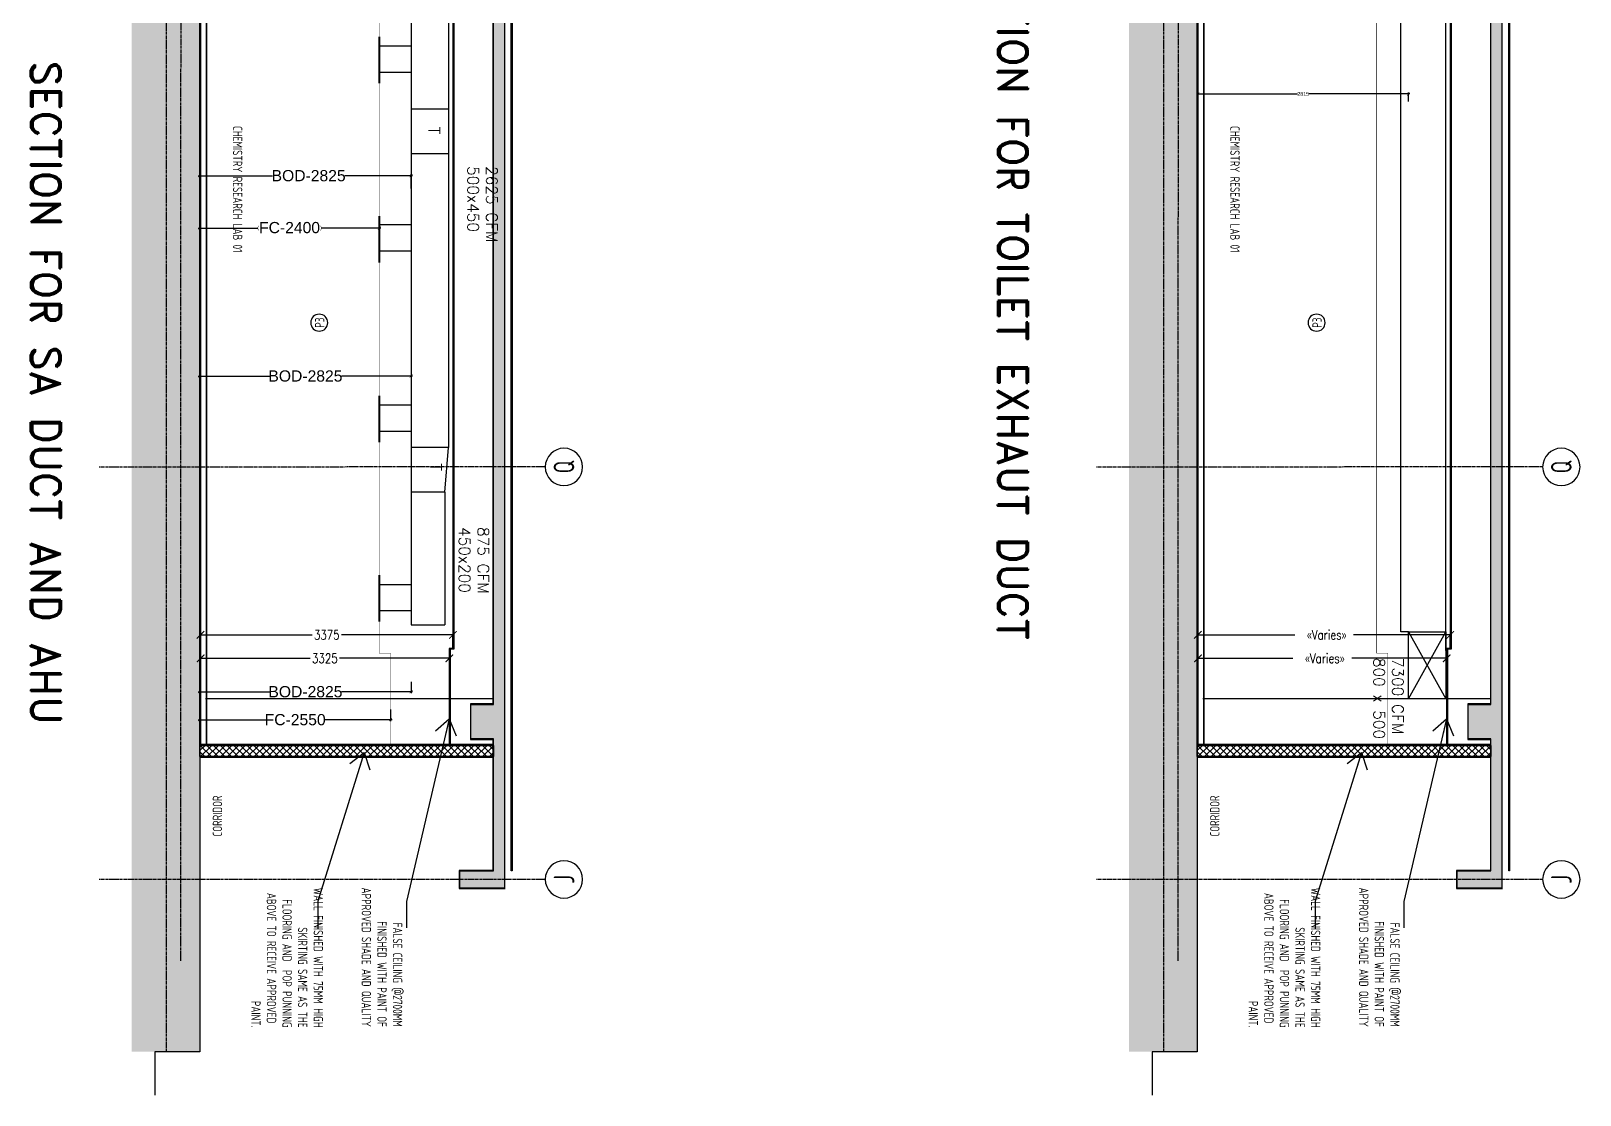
# Model space of a CAD drawing. Header units: millimetres. Extents: x -661525 to 498941, y 282148 to 1359693.
# Drawn here: x -329004 to -308294, y 659671 to 673901 of the extents above; entities that cross this region are included whole.
import ezdxf
from ezdxf.enums import TextEntityAlignment as Align

# ---------------------------------------------------------------- set-up
doc = ezdxf.new("R2010")
doc.units = ezdxf.units.MM
doc.header["$LTSCALE"] = 2.5
doc.header["$PDMODE"] = 35
doc.header["$PDSIZE"] = 15
doc.linetypes.add('CENTER', pattern=[2, 1.25, -0.25, 0.25, -0.25])
doc.layers.get('0').update_dxf_attribs({"linetype": 'CONTINUOUS'})
doc.layers.get('DEFPOINTS').update_dxf_attribs({"linetype": 'CONTINUOUS'})
for name, color, linetype in [('A-ANNO-DIMS', 11, 'CONTINUOUS'), ('A-ANNO-GRID', 5, 'CENTER'), ('A-ANNO-TEXT', 7, 'CONTINUOUS'), ('A-COLS-PATT', 252, 'CONTINUOUS'), ('A-ELEV-THIN', 8, 'CONTINUOUS'), ('A-ELEV-VERY-THIN', 5, 'CONTINUOUS'), ('A-SECT', 1, 'CONTINUOUS'), ('A-WALL', 8, 'CONTINUOUS'), ('A-WALL-PATT-200', 5, 'CONTINUOUS'), ('A-WALL-PLAS', 8, 'CONTINUOUS'), ('I-ANN0-TEXT-FLOR', 11, 'CONTINUOUS'), ('I-ANNO-NOTE', 11, 'CONTINUOUS'), ('NMD-SA DUCT', 4, 'CONTINUOUS'), ('v-ex. duct', 30, 'CONTINUOUS'), ('v-grill', 3, 'CONTINUOUS'), ('v-SA DUCT', 4, 'CONTINUOUS')]:
    doc.layers.add(name, color=color, linetype=linetype)
for name, color, linetype, lineweight in [('Elevation Light - Plaster-Tile Drop', 8, 'CONTINUOUS', 18), ('v-nameplate', 7, 'CONTINUOUS', 35), ('vision-nameplate', 7, 'CONTINUOUS', 35)]:
    doc.layers.add(name, color=color, linetype=linetype, lineweight=lineweight)
doc.styles.add('ARIAL', font='arial.ttf')
doc.styles.add('COMPLEX', font='complex.shx', dxfattribs={"width": 0.8})
doc.styles.add('ISOCP', font='isocp.shx', dxfattribs={"width": 0.8})
doc.styles.add('ROMAND', font='ROMAND')
doc.styles.add('ROMANS', font='romans.shx', dxfattribs={"height": 125})
doc.dimstyles.new('TICK100', dxfattribs={"dimtxt": 250, "dimasz": 200, "dimexe": 150, "dimexo": 10, "dimgap": 50, "dimtad": 0, "dimdec": 0, "dimrnd": 5, "dimzin": 1, "dimdsep": 46, "dimtxsty": 'COMPLEX', "dimblk1": 'ARCHTICK', "dimblk2": 'ARCHTICK', "dimsah": 1, "dimcen": 0.09375, "dimdle": 150, "dimclrd": 11, "dimclre": 11, "dimclrt": 7, "dimadec": 0, "dimazin": 0, "dimtfac": 1, "dimtdec": 0, "dimtofl": 0, "dimtmove": 0, "dimatfit": 3, "dimldrblk": 'OPEN90', "dimfxl": 1, "dimtolj": 1, "dimtzin": 1, "dimarcsym": 0})
doc.dimstyles.new('TICK50', dxfattribs={"dimtxt": 125, "dimasz": 100, "dimexe": 10, "dimexo": 0, "dimgap": 25, "dimtad": 0, "dimdec": 0, "dimzin": 1, "dimdsep": 46, "dimtxsty": 'COMPLEX', "dimblk1": 'ARCHTICK', "dimblk2": 'ARCHTICK', "dimsah": 1, "dimcen": 0.09375, "dimdle": 10, "dimclrd": 170, "dimclre": 11, "dimclrt": 170, "dimadec": 0, "dimazin": 0, "dimtfac": 1, "dimtdec": 0, "dimtofl": 0, "dimtmove": 0, "dimatfit": 3, "dimldrblk": 'ARCHTICK', "dimfxl": 1, "dimtolj": 1, "dimtzin": 1, "dimarcsym": 0})

# ---------------------------------------------------------------- blocks, each defined once
blk = doc.blocks.new('floor 1')
at = {"layer": 'Elevation Light - Plaster-Tile Drop'}
h = blk.add_hatch(dxfattribs=at)
h.set_pattern_fill('AR-SAND', color=256, style=0)
h.set_pattern_definition([(37.5, (3830731.42, 983927.553), (-1.60003, 48.94132), [0, -38.608, 0, -43.18, 0, -41.275]), (7.5, (3830731.42, 983927.553), (44.95233, 71.6825), [0, -20.828, 0, -34.798, 0, -13.335]), (327.5, (3830700.177, 983927.553), (79.09924, 0.14372), [0, -12.7, 0, -45.72, 0, -59.69]), (317.5, (3830700.18, 983927.55), (76.35565, 22.29293), [0, -6.35, 0, -29.972, 0, -34.29])])
h.paths.add_polyline_path([(3830756, 984018), (3830731, 984018), (3830731, 983928), (3830756, 983928)])
h.paths.add_polyline_path([(3841805, 983928), (3841805, 984018), (3830756, 984018), (3830756, 983928)])
at = {"layer": 'A-ELEV-VERY-THIN'}
for points in [[(3834343, 984113), (3831536, 984113), (3831536, 984103), (3842297, 984103)], [(3836219, 984113), (3831536, 984113)], [(3842299, 984103), (3842299, 984113), (3831536, 984113)], [(3831540, 984103), (3836219, 984103)], [(3836387, 984103), (3842297, 984103)]]:
    blk.add_lwpolyline(points, dxfattribs=at)
at = {"layer": 'A-SECT', "color": 11}
for points in [[(3830731, 984028), (3842304, 984028), (3842304, 984018), (3830731, 984018)], [(3830753, 984073), (3830743, 984073), (3830743, 984028), (3830753, 984028)], [(3842304, 984103), (3842294, 984103), (3842294, 984028), (3842304, 984028)]]:
    blk.add_lwpolyline(points, close=True, dxfattribs=at)
at = {"layer": 'A-WALL-PLAS'}
blk.add_lwpolyline([(3831536, 984113), (3831536, 984103)], dxfattribs=at)
blk = doc.blocks.new('COLNUM')
at = {"linetype": 'Continuous'}
blk.add_circle((0, 0), 500, dxfattribs=at)
at = {"color": 7, "linetype": 'Continuous', "style": 'ISOCP', "width": 0.8}
blk.add_attdef('X', text='', height=550, dxfattribs=at).set_placement((0, 0), align=Align.MIDDLE_CENTER)
blk = doc.blocks.new('_ARCHTICK')
at = {"color": 0, "linetype": 'ByBlock', "const_width": 0.15}
blk.add_lwpolyline([(-0.5, -0.5), (0.5, 0.5)], dxfattribs=at)
blk = doc.blocks.new('*D411')
at = {"layer": 'A-ANNO-DIMS', "lineweight": -2, "transparency": 16777216}
for p, q in [((-313403, 665644), (-313403, 665501)), ((-310078, 665644), (-310078, 665501)), ((-313413, 665511), (-312134, 665511)), ((-310068, 665511), (-311346, 665511))]:
    blk.add_line(p, q, dxfattribs=at)
at = {"layer": 'DEFPOINTS', "color": 0, "transparency": 16777216}
for p in [(-313403, 665644), (-310078, 665644), (-313403, 665511)]:
    blk.add_point(p, dxfattribs=at)
at = {"layer": 'A-ANNO-DIMS', "lineweight": -2, "transparency": 16777216, "xscale": 100, "yscale": 100, "zscale": 100}
for p, rotation in [((-313403, 665511), 179.9999998686318), ((-310078, 665511), 359.9999998686318)]:
    blk.add_blockref('_ARCHTICK', p, dxfattribs=dict(at, rotation=rotation))
at = {"layer": 'A-ANNO-DIMS', "transparency": 16777216, "insert": (-311740, 665511), "char_height": 125, "attachment_point": 5, "rotation": 360, "style": 'COMPLEX'}
blk.add_mtext('\\A1; «Varies»', dxfattribs=at)
blk = doc.blocks.new('*D412')
at = {"layer": 'A-ANNO-DIMS', "lineweight": -2, "transparency": 16777216}
for p, q in [((-313403, 665644), (-313403, 665835)), ((-310028, 665644), (-310028, 665835)), ((-313413, 665825), (-312109, 665825)), ((-310018, 665825), (-311321, 665825))]:
    blk.add_line(p, q, dxfattribs=at)
at = {"layer": 'DEFPOINTS', "color": 0, "transparency": 16777216}
for p in [(-313403, 665825), (-313403, 665644), (-310028, 665644)]:
    blk.add_point(p, dxfattribs=at)
at = {"layer": 'A-ANNO-DIMS', "lineweight": -2, "transparency": 16777216, "xscale": 100, "yscale": 100, "zscale": 100, "rotation": 180}
blk.add_blockref('_ARCHTICK', (-313403, 665825), dxfattribs=at)
at = {"layer": 'A-ANNO-DIMS', "lineweight": -2, "transparency": 16777216, "xscale": 100, "yscale": 100, "zscale": 100}
blk.add_blockref('_ARCHTICK', (-310028, 665825), dxfattribs=at)
at = {"layer": 'A-ANNO-DIMS', "transparency": 16777216, "insert": (-311715, 665825), "char_height": 125, "attachment_point": 5, "style": 'COMPLEX'}
blk.add_mtext('\\A1; «Varies»', dxfattribs=at)
blk = doc.blocks.new('*D441')
at = {"layer": 'A-ANNO-DIMS', "lineweight": -2, "transparency": 16777216}
for p, q in [((-326737, 665644), (-326737, 665501)), ((-323412, 665644), (-323412, 665501)), ((-326747, 665511), (-325271, 665511)), ((-323402, 665511), (-324878, 665511))]:
    blk.add_line(p, q, dxfattribs=at)
at = {"layer": 'DEFPOINTS', "color": 0, "transparency": 16777216}
for p in [(-326737, 665644), (-323412, 665644), (-326737, 665511)]:
    blk.add_point(p, dxfattribs=at)
at = {"layer": 'A-ANNO-DIMS', "lineweight": -2, "transparency": 16777216, "xscale": 100, "yscale": 100, "zscale": 100}
for p, rotation in [((-326737, 665511), 179.9999998686318), ((-323412, 665511), 359.9999998686318)]:
    blk.add_blockref('_ARCHTICK', p, dxfattribs=dict(at, rotation=rotation))
at = {"layer": 'A-ANNO-DIMS', "transparency": 16777216, "insert": (-325075, 665511), "char_height": 125, "attachment_point": 5, "rotation": 360, "style": 'COMPLEX'}
blk.add_mtext('\\A1;3325', dxfattribs=at)
blk = doc.blocks.new('*D442')
at = {"layer": 'A-ANNO-DIMS', "lineweight": -2, "transparency": 16777216}
for p, q in [((-326737, 665644), (-326737, 665835)), ((-323362, 665644), (-323362, 665835)), ((-326747, 665825), (-325246, 665825)), ((-323352, 665825), (-324853, 665825))]:
    blk.add_line(p, q, dxfattribs=at)
at = {"layer": 'DEFPOINTS', "color": 0, "transparency": 16777216}
for p in [(-326737, 665825), (-326737, 665644), (-323362, 665644)]:
    blk.add_point(p, dxfattribs=at)
at = {"layer": 'A-ANNO-DIMS', "lineweight": -2, "transparency": 16777216, "xscale": 100, "yscale": 100, "zscale": 100, "rotation": 180}
blk.add_blockref('_ARCHTICK', (-326737, 665825), dxfattribs=at)
at = {"layer": 'A-ANNO-DIMS', "lineweight": -2, "transparency": 16777216, "xscale": 100, "yscale": 100, "zscale": 100}
blk.add_blockref('_ARCHTICK', (-323362, 665825), dxfattribs=at)
at = {"layer": 'A-ANNO-DIMS', "transparency": 16777216, "insert": (-325050, 665825), "char_height": 125, "attachment_point": 5, "style": 'COMPLEX'}
blk.add_mtext('\\A1;3375', dxfattribs=at)
blk = doc.blocks.new('*D450')
at = {"layer": 'DEFPOINTS', "color": 0, "transparency": 16777216}
for p in [(-326747, 665196), (-326747, 665064), (-323922, 665196)]:
    blk.add_point(p, dxfattribs=at)
at = {"layer": 'NMD-SA DUCT', "color": 8, "lineweight": -2, "transparency": 16777216}
for p, q in [((-326767, 665064), (-325817, 665064)), ((-326747, 665196), (-326747, 665044)), ((-323902, 665064), (-324852, 665064)), ((-323922, 665196), (-323922, 665044))]:
    blk.add_line(p, q, dxfattribs=at)
at = {"layer": 'NMD-SA DUCT', "color": 8, "lineweight": -2, "transparency": 16777216, "xscale": 40, "yscale": 40, "zscale": 40, "rotation": 180}
blk.add_blockref('_ARCHTICK', (-326747, 665064), dxfattribs=at)
at = {"layer": 'NMD-SA DUCT', "color": 8, "lineweight": -2, "transparency": 16777216, "xscale": 40, "yscale": 40, "zscale": 40}
blk.add_blockref('_ARCHTICK', (-323922, 665064), dxfattribs=at)
at = {"layer": 'NMD-SA DUCT', "color": 1, "transparency": 16777216, "insert": (-325335, 665064), "char_height": 50, "attachment_point": 5, "style": 'ARIAL'}
blk.add_mtext('\\A1;{\\H3x;BOD-2825}', dxfattribs=at)
blk = doc.blocks.new('*D451')
at = {"layer": 'DEFPOINTS', "color": 0, "transparency": 16777216}
for p in [(-326747, 669417), (-323922, 669417), (-326747, 669286)]:
    blk.add_point(p, dxfattribs=at)
at = {"layer": 'NMD-SA DUCT', "color": 8, "lineweight": -2, "transparency": 16777216}
for p, q in [((-326747, 669417), (-326747, 669266)), ((-323922, 669417), (-323922, 669266)), ((-326767, 669286), (-325817, 669286)), ((-323902, 669286), (-324852, 669286))]:
    blk.add_line(p, q, dxfattribs=at)
at = {"layer": 'NMD-SA DUCT', "color": 8, "lineweight": -2, "transparency": 16777216, "xscale": 40, "yscale": 40, "zscale": 40, "rotation": 180}
blk.add_blockref('_ARCHTICK', (-326747, 669286), dxfattribs=at)
at = {"layer": 'NMD-SA DUCT', "color": 8, "lineweight": -2, "transparency": 16777216, "xscale": 40, "yscale": 40, "zscale": 40}
blk.add_blockref('_ARCHTICK', (-323922, 669286), dxfattribs=at)
at = {"layer": 'NMD-SA DUCT', "color": 1, "transparency": 16777216, "insert": (-325335, 669286), "char_height": 50, "attachment_point": 5, "style": 'ARIAL'}
blk.add_mtext('\\A1;{\\H3x;BOD-2825}', dxfattribs=at)
blk = doc.blocks.new('*D452')
at = {"layer": 'DEFPOINTS', "color": 0, "transparency": 16777216}
for p in [(-326747, 671965), (-326747, 671742), (-323922, 671796)]:
    blk.add_point(p, dxfattribs=at)
at = {"layer": 'NMD-SA DUCT', "color": 8, "lineweight": -2, "transparency": 16777216}
for p, q in [((-326767, 671965), (-325775, 671965)), ((-326747, 671742), (-326747, 671985)), ((-323902, 671965), (-324809, 671965)), ((-323922, 671796), (-323922, 671985))]:
    blk.add_line(p, q, dxfattribs=at)
at = {"layer": 'NMD-SA DUCT', "color": 8, "lineweight": -2, "transparency": 16777216, "xscale": 40, "yscale": 40, "zscale": 40, "rotation": 180}
blk.add_blockref('_ARCHTICK', (-326747, 671965), dxfattribs=at)
at = {"layer": 'NMD-SA DUCT', "color": 8, "lineweight": -2, "transparency": 16777216, "xscale": 40, "yscale": 40, "zscale": 40}
blk.add_blockref('_ARCHTICK', (-323922, 671965), dxfattribs=at)
at = {"layer": 'NMD-SA DUCT', "color": 1, "transparency": 16777216, "insert": (-325292, 671965), "char_height": 50, "attachment_point": 5, "style": 'ARIAL'}
blk.add_mtext('\\A1;{\\H3x;BOD-2825}', dxfattribs=at)
blk = doc.blocks.new('*D453')
at = {"layer": 'DEFPOINTS', "color": 0, "transparency": 16777216}
for p in [(-326747, 671396), (-326747, 671264), (-324347, 671401)]:
    blk.add_point(p, dxfattribs=at)
at = {"layer": 'NMD-SA DUCT', "color": 8, "lineweight": -2, "transparency": 16777216}
for p, q in [((-326767, 671264), (-325974, 671264)), ((-326747, 671396), (-326747, 671244)), ((-324327, 671264), (-325120, 671264)), ((-324347, 671401), (-324347, 671244))]:
    blk.add_line(p, q, dxfattribs=at)
at = {"layer": 'NMD-SA DUCT', "color": 8, "lineweight": -2, "transparency": 16777216, "xscale": 40, "yscale": 40, "zscale": 40, "rotation": 180}
blk.add_blockref('_ARCHTICK', (-326747, 671264), dxfattribs=at)
at = {"layer": 'NMD-SA DUCT', "color": 8, "lineweight": -2, "transparency": 16777216, "xscale": 40, "yscale": 40, "zscale": 40}
blk.add_blockref('_ARCHTICK', (-324347, 671264), dxfattribs=at)
at = {"layer": 'NMD-SA DUCT', "color": 1, "transparency": 16777216, "insert": (-325547, 671264), "char_height": 50, "attachment_point": 5, "style": 'ARIAL'}
blk.add_mtext('\\A1;({\\H3x;FC-2400})', dxfattribs=at)
blk = doc.blocks.new('*D455')
at = {"layer": 'DEFPOINTS', "color": 0, "transparency": 16777216}
for p in [(-326747, 664822), (-324197, 664828), (-326747, 664690)]:
    blk.add_point(p, dxfattribs=at)
at = {"layer": 'NMD-SA DUCT', "color": 8, "lineweight": -2, "transparency": 16777216}
for p, q in [((-326747, 664822), (-326747, 664670)), ((-324197, 664828), (-324197, 664670)), ((-326767, 664690), (-325866, 664690)), ((-324177, 664690), (-325079, 664690))]:
    blk.add_line(p, q, dxfattribs=at)
at = {"layer": 'NMD-SA DUCT', "color": 8, "lineweight": -2, "transparency": 16777216, "xscale": 40, "yscale": 40, "zscale": 40, "rotation": 180}
blk.add_blockref('_ARCHTICK', (-326747, 664690), dxfattribs=at)
at = {"layer": 'NMD-SA DUCT', "color": 8, "lineweight": -2, "transparency": 16777216, "xscale": 40, "yscale": 40, "zscale": 40}
blk.add_blockref('_ARCHTICK', (-324197, 664690), dxfattribs=at)
at = {"layer": 'NMD-SA DUCT', "color": 1, "transparency": 16777216, "insert": (-325472, 664690), "char_height": 50, "attachment_point": 5, "style": 'ARIAL'}
blk.add_mtext('\\A1;{\\H3x;FC-2550}', dxfattribs=at)
blk = doc.blocks.new('*D457')
at = {"layer": 'DEFPOINTS', "color": 0, "transparency": 16777216}
for p in [(-313403, 673059), (-313403, 672914), (-310588, 672914)]:
    blk.add_point(p, dxfattribs=at)
at = {"layer": 'vision-nameplate', "color": 8, "lineweight": -2, "transparency": 16777216}
for p, q in [((-313403, 672959), (-313403, 673079)), ((-310588, 672959), (-310588, 673079)), ((-313423, 673059), (-312071, 673059)), ((-310568, 673059), (-311920, 673059))]:
    blk.add_line(p, q, dxfattribs=at)
at = {"layer": 'vision-nameplate', "color": 8, "lineweight": -2, "transparency": 16777216, "xscale": 40, "yscale": 40, "zscale": 40, "rotation": 180}
blk.add_blockref('_ARCHTICK', (-313403, 673059), dxfattribs=at)
at = {"layer": 'vision-nameplate', "color": 8, "lineweight": -2, "transparency": 16777216, "xscale": 40, "yscale": 40, "zscale": 40}
blk.add_blockref('_ARCHTICK', (-310588, 673059), dxfattribs=at)
at = {"layer": 'vision-nameplate', "color": 1, "transparency": 16777216, "insert": (-311995, 673059), "char_height": 50, "attachment_point": 5, "style": 'ARIAL'}
blk.add_mtext('\\A1;2815', dxfattribs=at)

msp = doc.modelspace()

# ---------------------------------------------------------------- hatches: boundary and pattern name
at = {"layer": 'A-COLS-PATT'}
for points in [[(-327047.2, 679252.2), (-327659.7, 679252.2), (-327659.7, 660251.2), (-326747.2, 660251.2), (-326747.2, 676849.2), (-327047.2, 676849.2)], [(-313712.9, 679252.2), (-314325.3, 679252.2), (-314325.3, 660251.2), (-313412.9, 660251.2), (-313412.9, 676849.2), (-313712.9, 676849.2)]]:
    msp.add_hatch(color=256, dxfattribs=at).paths.add_polyline_path(points)
h = msp.add_hatch(color=256, dxfattribs=at)
h.dxf.hatch_style = 1
h.paths.add_polyline_path([(-322822.2, 662669.2), (-322822.2, 664433.6), (-323122.2, 664433.6), (-323122.2, 664894.2), (-322822.2, 664894.2), (-322822.2, 675919.2), (-323322.2, 675919.2), (-323322.2, 676369.2), (-322672.2, 676369.2), (-322672.2, 662439.2), (-323272.2, 662439.2), (-323272.2, 662669.2)])
h = msp.add_hatch(color=256, dxfattribs=at)
h.dxf.hatch_style = 1
h.paths.add_polyline_path([(-309487.9, 662669.2), (-309487.9, 664433.6), (-309787.9, 664433.6), (-309787.9, 664894.2), (-309487.9, 664894.2), (-309487.9, 675919.2), (-309987.9, 675919.2), (-309987.9, 676369.2), (-309337.9, 676369.2), (-309337.9, 662439.2), (-309937.9, 662439.2), (-309937.9, 662669.2)])
at = {"layer": 'A-WALL-PATT-200'}
h = msp.add_hatch(dxfattribs=at)
h.set_pattern_fill('ANSI37', color=256, scale=20, angle=90, style=0)
h.set_pattern_definition([(135, (61462.3, 0), (-44.9012806, -44.9012806), []), (225, (61462.3, 0), (44.9012806, -44.9012806), [])])
h.paths.add_polyline_path([(-322822.2, 664346.6), (-322822.2, 664196.6), (-326747.2, 664196.6), (-326747.2, 664346.6)])
h = msp.add_hatch(dxfattribs=at)
h.set_pattern_fill('ANSI37', color=256, scale=20, angle=90, style=0)
h.set_pattern_definition([(135, (74796.63, 0), (-44.9012806, -44.9012806), []), (225, (74796.63, 0), (44.9012806, -44.9012806), [])])
h.paths.add_polyline_path([(-309487.9, 664346.6), (-309487.9, 664196.6), (-313412.9, 664196.6), (-313412.9, 664346.6)])

# ---------------------------------------------------------------- linework, layer by layer
at = {"layer": 'A-ANNO-DIMS'}
for p, q in [((-322827.2, 664427.4), (-322827.2, 662674.4)), ((-309492.9, 664427.4), (-309492.9, 662674.4)), ((-322827.2, 662674.4), (-323278.2, 662674.4)), ((-323278.2, 662674.4), (-323278.2, 662434.5)), ((-309492.9, 662674.4), (-309943.8, 662674.4)), ((-309943.8, 662674.4), (-309943.8, 662434.5)), ((-323278.2, 662434.5), (-322665.3, 662434.5)), ((-309943.8, 662434.5), (-309330.9, 662434.5))]:
    msp.add_line(p, q, dxfattribs=at)
for points in [[(-323412.2, 675918.3), (-323347.4, 675918.3), (-323347.4, 676019.2), (-323335.4, 676019.2), (-323335.4, 675918.4), (-323335.4, 675906.4), (-323400.2, 675906.4), (-323400.2, 675094.2), (-323350.2, 675094.2), (-323350.2, 665632.2), (-323400.2, 665632.2), (-323400.2, 664356.6)], [(-310077.9, 675918.3), (-310013.1, 675918.3), (-310013.1, 676019.2), (-310001.1, 676019.2), (-310001.1, 675918.4), (-310001.1, 675906.4), (-310065.9, 675906.4), (-310065.9, 675094.2), (-310015.9, 675094.2), (-310015.9, 665632.2), (-310065.9, 665632.2), (-310065.9, 664356.6)], [(-323412.2, 675918.3), (-323412.2, 675082.2), (-323362.2, 675082.2), (-323362.2, 665644.2), (-323412.2, 665644.2), (-323412.2, 664356.6)], [(-310077.9, 675918.3), (-310077.9, 675082.2), (-310027.9, 675082.2), (-310027.9, 665644.2), (-310077.9, 665644.2), (-310077.9, 664356.6)]]:
    msp.add_lwpolyline(points, dxfattribs=at)
at = {"layer": 'A-ANNO-GRID', "ltscale": 10}
for p, q in [((-327197.2, 681083), (-327197.2, 660251.2)), ((-322572.2, 663176.1), (-322572.2, 681109.7)), ((-313862.9, 681083), (-313862.9, 660251.2)), ((-309237.9, 663176.1), (-309237.9, 681109.7)), ((-322128.4, 668070.1), (-328093.9, 668069.2)), ((-308794, 668070.1), (-314759.5, 668069.2)), ((-322128.4, 662555.1), (-328093.9, 662554.2)), ((-308794, 662555.1), (-314759.5, 662554.2))]:
    msp.add_line(p, q, dxfattribs=at)
for points in [[(-327000.7, 661464.9), (-326996.9, 681098)], [(-313666.4, 661464.9), (-313662.5, 681098)]]:
    msp.add_lwpolyline(points, dxfattribs=at)
at = {"layer": 'A-ELEV-THIN'}
for p, q in [((-322827.2, 664969.2), (-326672.8, 664969.2)), ((-309492.9, 664969.2), (-313338.5, 664969.2)), ((-322822.2, 664346.6), (-326745.1, 664346.6)), ((-322822.2, 664196.6), (-326745.1, 664196.6)), ((-322822.2, 664184.6), (-326745.1, 664184.6)), ((-322822.2, 664356.6), (-326652.2, 664356.6)), ((-309487.9, 664346.6), (-313410.8, 664346.6)), ((-309487.9, 664196.6), (-313410.7, 664196.6)), ((-309487.9, 664184.6), (-313410.7, 664184.6)), ((-309487.9, 664356.6), (-313317.9, 664356.6))]:
    msp.add_line(p, q, dxfattribs=at)
at = {"layer": 'A-SECT'}
for points in [[(-327047.2, 679238.7), (-327047.2, 676849.1), (-326747.2, 676849.1), (-326747.2, 660248.1), (-327347.2, 660248.1), (-327347.2, 659671.1)], [(-313712.9, 679238.7), (-313712.9, 676849.1), (-313412.9, 676849.1), (-313412.9, 660248.1), (-314012.9, 660248.1), (-314012.9, 659671.1)], [(-322822.2, 662669.2), (-322822.2, 664433.6), (-323122.2, 664433.6), (-323122.2, 664894.2), (-322822.2, 664894.2), (-322822.2, 675919.2), (-323322.2, 675919.2), (-323322.2, 676369.2), (-322672.2, 676369.2), (-322672.2, 662439.2), (-323272.2, 662439.2), (-323272.2, 662669.2), (-322822.2, 662669.2)], [(-309487.9, 662669.2), (-309487.9, 664433.6), (-309787.9, 664433.6), (-309787.9, 664894.2), (-309487.9, 664894.2), (-309487.9, 675919.2), (-309987.9, 675919.2), (-309987.9, 676369.2), (-309337.9, 676369.2), (-309337.9, 662439.2), (-309937.9, 662439.2), (-309937.9, 662669.2), (-309487.9, 662669.2)]]:
    msp.add_lwpolyline(points, dxfattribs=at)
at = {"layer": 'A-SECT', "color": 11}
for points in [[(-322572.2, 675919.2), (-322572.2, 662669.2), (-322582.2, 662669.2), (-322582.2, 675919.2)], [(-309237.9, 675919.2), (-309237.9, 662669.2), (-309247.9, 662669.2), (-309247.9, 675919.2)]]:
    msp.add_lwpolyline(points, close=True, dxfattribs=at)
at = {"layer": 'A-WALL'}
for points in [[(-322822.2, 664346.6), (-322822.2, 664196.6), (-326747.2, 664196.6), (-326747.2, 664346.6)], [(-309487.9, 664346.6), (-309487.9, 664196.6), (-313412.9, 664196.6), (-313412.9, 664346.6)]]:
    msp.add_lwpolyline(points, close=True, dxfattribs=at)
at = {"layer": 'A-WALL-PLAS'}
for points in [[(-323335.4, 675914.2), (-323335.4, 675907.4), (-322827.2, 675907.4), (-322827.2, 664900.4), (-323128.3, 664900.4), (-323128.3, 664427.4), (-322827.2, 664427.4)], [(-310001.1, 675914.2), (-310001.1, 675907.4), (-309492.9, 675907.4), (-309492.9, 664900.4), (-309793.9, 664900.4), (-309793.9, 664427.4), (-309492.9, 664427.4)]]:
    msp.add_lwpolyline(points, dxfattribs=at)
at = {"layer": 'NMD-SA DUCT'}
for p, q in [((-323422.2, 675350.4), (-323422.2, 669010.3)), ((-324347.2, 673700.4), (-323922.2, 673700.4)), ((-324347.2, 673350.4), (-323922.2, 673350.4)), ((-324347.2, 671310.8), (-323922.2, 671310.8)), ((-324347.2, 670960.8), (-323922.2, 670960.8)), ((-323422.2, 669010.6), (-323422.2, 668332.2)), ((-324347.2, 668900.4), (-323922.2, 668900.4)), ((-324347.2, 668550.4), (-323922.2, 668550.4)), ((-323472.2, 667732.2), (-323422.2, 668332.2)), ((-323472.2, 667732.2), (-323472.2, 665959.7)), ((-324347.2, 666500.4), (-323922.2, 666500.4)), ((-324347.2, 666150.4), (-323922.2, 666150.4))]:
    msp.add_line(p, q, dxfattribs=at)
msp.add_lwpolyline([(-323922.2, 675350.4), (-323922.2, 669010.6), (-323922.2, 665959.7), (-323472.2, 665959.7)], dxfattribs=at)
at = {"layer": 'v-ex. duct'}
for p, q in [((-310687.9, 665867.2), (-310687.9, 676456.6)), ((-310087.9, 665617.2), (-310087.9, 676456.6)), ((-310587.9, 665867.2), (-310687.9, 665867.2)), ((-310587.9, 665867.2), (-310087.9, 664967.2)), ((-310587.9, 664967.2), (-310087.9, 665867.2)), ((-310587.9, 665867.2), (-310087.9, 665867.2))]:
    msp.add_line(p, q, dxfattribs=at)
msp.add_lwpolyline([(-310587.9, 665867.2), (-310087.9, 665867.2), (-310087.9, 664967.2), (-310587.9, 664967.2)], close=True, dxfattribs=at)
at = {"layer": 'v-grill', "const_width": 25}
for points in [[(-324347.2, 673200.4), (-324347.2, 673825.4)], [(-324347.2, 670800.4), (-324347.2, 671425.4)], [(-324347.2, 668401.5), (-324347.2, 669025.4)], [(-324347.2, 666001.5), (-324347.2, 666625.4)]]:
    msp.add_lwpolyline(points, dxfattribs=at)
at = {"layer": 'v-nameplate', "color": 7, "const_width": 5}
for points in [[(-324197.2, 676019.2), (-324197.2, 675180.6), (-324347.2, 675180.6), (-324347.2, 665580.6), (-324197.2, 665580.6), (-324197.2, 664356.6)], [(-310862.9, 676019.2), (-310862.9, 675180.6), (-311012.9, 675180.6), (-311012.9, 665580.6), (-310862.9, 665580.6), (-310862.9, 664356.6)]]:
    msp.add_lwpolyline(points, dxfattribs=at)
at = {"layer": 'v-SA DUCT'}
for p, q in [((-323422.2, 672856.8), (-323922.2, 672856.8)), ((-323422.2, 672256.8), (-323922.2, 672256.8)), ((-323422.2, 668332.2), (-323922.2, 668332.2)), ((-323472.2, 667732.2), (-323922.2, 667732.2))]:
    msp.add_line(p, q, dxfattribs=at)

# ---------------------------------------------------------------- block references
at = {"layer": 'A-ANNO-GRID', "rotation": 270.0000000000002}
for p in [(-1310764.8, 4506650.5), (-1297430.4, 4506650.5)]:
    msp.add_blockref('floor 1', p, dxfattribs=at)
at = {"layer": 'A-ANNO-GRID'}
ref = msp.add_blockref('COLNUM', (-321878.4, 668070.1), dxfattribs=dict(at, xscale=-0.5, yscale=0.5, zscale=0.5, rotation=90.00000000000011))
ref.add_attrib('X', 'Q', dxfattribs={"layer": '0', "color": 7, "linetype": 'Continuous', "height": 275, "rotation": 90, "style": 'ISOCP', "width": 0.8}).set_placement((-321878.4, 668070.1), align=Align.MIDDLE_CENTER)
ref = msp.add_blockref('COLNUM', (-308544, 668070.1), dxfattribs=dict(at, xscale=-0.5, yscale=0.5, zscale=0.5, rotation=90.00000000000017))
ref.add_attrib('X', 'Q', dxfattribs={"layer": '0', "color": 7, "linetype": 'Continuous', "height": 275, "rotation": 90, "style": 'ISOCP', "width": 0.8}).set_placement((-308544, 668070.1), align=Align.MIDDLE_CENTER)
ref = msp.add_blockref('COLNUM', (-321878.4, 662555.1), dxfattribs=dict(at, xscale=-0.5, yscale=0.5, zscale=0.5, rotation=90.00000000000011))
ref.add_attrib('X', 'J', dxfattribs={"layer": '0', "color": 7, "linetype": 'Continuous', "height": 275, "rotation": 90, "style": 'ISOCP', "width": 0.8}).set_placement((-321878.4, 662555.1), align=Align.MIDDLE_CENTER)
ref = msp.add_blockref('COLNUM', (-308544, 662555.1), dxfattribs=dict(at, xscale=-0.5, yscale=0.5, zscale=0.5, rotation=90.00000000000017))
ref.add_attrib('X', 'J', dxfattribs={"layer": '0', "color": 7, "linetype": 'Continuous', "height": 275, "rotation": 90, "style": 'ISOCP', "width": 0.8}).set_placement((-308544, 662555.1), align=Align.MIDDLE_CENTER)
at = {"layer": 'I-ANN0-TEXT-FLOR', "ltscale": 0.5}
ref = msp.add_blockref('COLNUM', (-325149.9, 669999.8), dxfattribs=dict(at, xscale=-0.227272727417009, yscale=0.227272727417009, zscale=0.227272727417009, rotation=90.00000000000011))
ref.add_attrib('X', 'P3', dxfattribs={"layer": '0', "color": 7, "linetype": 'Continuous', "height": 125, "rotation": 90, "style": 'ISOCP', "width": 0.8}).set_placement((-325144.7, 669999.8), align=Align.MIDDLE_CENTER)
ref = msp.add_blockref('COLNUM', (-311815.5, 669999.8), dxfattribs=dict(at, xscale=-0.227272727417009, yscale=0.227272727417009, zscale=0.227272727417009, rotation=90.00000000000017))
ref.add_attrib('X', 'P3', dxfattribs={"layer": '0', "color": 7, "linetype": 'Continuous', "height": 125, "rotation": 90, "style": 'ISOCP', "width": 0.8}).set_placement((-311810.4, 669999.8), align=Align.MIDDLE_CENTER)

# ---------------------------------------------------------------- texts
at = {"layer": 'A-ANNO-TEXT', "char_height": 400, "attachment_point": 7, "rotation": 270, "style": 'ROMAND'}
for s, insert, width in [('{SECTION FOR TOILET EXHAUT DUCT}', (-316075.5, 675281.1), 11881.911), ('{SECTION FOR SA DUCT AND AHU}', (-329004.1, 673504), 11400.941)]:
    msp.add_mtext(s, dxfattribs=dict(at, insert=insert, width=width))
at = {"layer": 'I-ANNO-NOTE', "color": 7, "ltscale": 0.5, "char_height": 125, "attachment_point": 6, "style": 'ISOCP'}
for s, insert, width, rotation in [('CHEMISTRY RESEARCH LAB 01', (-326242, 670938.2), 3527.545, 270), ('CHEMISTRY RESEARCH LAB 01', (-312907.7, 670938.2), 3527.545, 270), ('\\A1;\\pxqc;CORRIDOR', (-326511, 664152.8), 1500.807, 90), ('\\A1;\\pxqc;CORRIDOR', (-313176.7, 664152.8), 1500.807, 90), ('{\\C0;WALL FINISHED WITH 75MM HIGH SKIRTING SAME AS THE FLOORING AND  POP PUNNING ABOVE TO RECEIVE APPROVED  PAINT.}', (-325580.2, 660572.6), 1879.224, 270), ('FALSE CEILING @2700MM\\PFINISHED WITH PAINT OF APPROVED SHADE AND QUALITY', (-324311.7, 660582.4), 1879.224, 270), ('{\\C0;WALL FINISHED WITH 75MM HIGH SKIRTING SAME AS THE FLOORING AND  POP PUNNING ABOVE TO RECEIVE APPROVED  PAINT.}', (-312245.9, 660572.6), 1879.224, 270), ('FALSE CEILING @2700MM\\PFINISHED WITH PAINT OF APPROVED SHADE AND QUALITY', (-310977.4, 660582.4), 1879.224, 270)]:
    msp.add_mtext(s, dxfattribs=dict(at, insert=insert, width=width, rotation=rotation))
at = {"layer": 'v-ex. duct', "insert": (-310654, 665517.4), "char_height": 150, "width": 3657.796, "attachment_point": 1, "rotation": 270, "style": 'ROMANS'}
msp.add_mtext('{7300 CFM\\P800 x 500}', dxfattribs=at)
at = {"layer": 'v-SA DUCT', "char_height": 150, "attachment_point": 1, "rotation": 270, "style": 'ROMANS'}
for s, insert, width in [('{T}', (-323538.4, 672621.6), 106.291), ('{2625 CFM\\P500x450}', (-322767.5, 672093.8), 3657.796), ('{T}', (-323513.9, 668120.4), 106.291), ('{875 CFM\\P450x200}', (-322881.6, 667267.2), 3657.796)]:
    msp.add_mtext(s, dxfattribs=dict(at, insert=insert, width=width))

# ---------------------------------------------------------------- dimensions: what is measured, and where the dimension line sits
at = {"layer": 'A-ANNO-DIMS'}
for p1, distance, picture, middle in [((-323362.2, 665644.2), -181.2, '*D442', (-325049.7, 665825.4)), ((-323412.2, 665644.2), 133.5, '*D441', (-325074.7, 665510.7))]:
    dim = msp.add_aligned_dim(p1=p1, p2=(-326737.2, 665644.2), distance=distance, dimstyle='TICK50', override={"dimclrd": 256, "dimclre": 256, "dimclrt": 256}, dxfattribs=at)
    dim.commit()
    dim.dimension.update_dxf_attribs({"geometry": picture, "text_midpoint": middle})
for p1, distance, picture, middle in [((-310027.9, 665644.2), -181.2, '*D412', (-311715.4, 665825.4)), ((-310077.9, 665644.2), 133.5, '*D411', (-311740.4, 665510.7))]:
    dim = msp.add_aligned_dim(p1=p1, p2=(-313402.9, 665644.2), distance=distance, text=' «Varies»', dimstyle='TICK50', override={"dimclrd": 256, "dimclre": 256, "dimclrt": 256}, dxfattribs=at)
    dim.commit()
    dim.dimension.update_dxf_attribs({"geometry": picture, "text_midpoint": middle})
at = {"layer": 'NMD-SA DUCT'}
dim = msp.add_linear_dim(base=(-326747.2, 671964.9), p1=(-323922.2, 671795.7), p2=(-326747.2, 671742.3), angle=0, text='{\\H3x;BOD-<>}', dimstyle='TICK100', override={"dimtxt": 50, "dimasz": 40, "dimexe": 20, "dimexo": 0, "dimgap": 0, "dimrnd": 0, "dimtxsty": 'ARIAL', "dimdle": 20, "dimclrd": 8, "dimclre": 8, "dimclrt": 1}, dxfattribs=at)
dim.commit()
dim.dimension.update_dxf_attribs({"geometry": '*D452', "text_midpoint": (-325292.2, 671964.9), "dimtype": 160})
for base, p1, p2, text, override, picture, middle in [((-326747.2, 671264.2), (-324347.2, 671401.5), (-326747.2, 671395.6), '({\\H3x;FC-<>})', {"dimtxt": 50, "dimasz": 40, "dimexe": 20, "dimexo": 0, "dimgap": 0, "dimrnd": 0, "dimtxsty": 'ARIAL', "dimdle": 20, "dimclrd": 8, "dimclre": 8, "dimclrt": 1, "dimtol": 0, "dimlim": 0, "dimtm": 0, "dimtmove": 1}, '*D453', (-325547.2, 671264.2)), ((-326747.2, 669285.6), (-323922.2, 669417.1), (-326747.2, 669417.1), '{\\H3x;BOD-<>}', {"dimtxt": 50, "dimasz": 40, "dimexe": 20, "dimexo": 0, "dimgap": 0, "dimrnd": 0, "dimtxsty": 'ARIAL', "dimdle": 20, "dimclrd": 8, "dimclre": 8, "dimclrt": 1}, '*D451', (-325334.7, 669285.6)), ((-326747.2, 665064.2), (-323922.2, 665195.6), (-326747.2, 665195.6), '{\\H3x;BOD-<>}', {"dimtxt": 50, "dimasz": 40, "dimexe": 20, "dimexo": 0, "dimgap": 0, "dimrnd": 0, "dimtxsty": 'ARIAL', "dimdle": 20, "dimclrd": 8, "dimclre": 8, "dimclrt": 1}, '*D450', (-325334.7, 665064.2)), ((-326747.2, 664690.3), (-324197.2, 664827.7), (-326747.2, 664821.8), '{\\H3x;FC-<>}', {"dimtxt": 50, "dimasz": 40, "dimexe": 20, "dimexo": 0, "dimgap": 0, "dimrnd": 0, "dimtxsty": 'ARIAL', "dimdle": 20, "dimclrd": 8, "dimclre": 8, "dimclrt": 1}, '*D455', (-325472.2, 664690.3))]:
    dim = msp.add_linear_dim(base=base, p1=p1, p2=p2, angle=0, text=text, dimstyle='TICK100', override=override, dxfattribs=at)
    dim.commit()
    dim.dimension.update_dxf_attribs({"geometry": picture, "text_midpoint": middle})
at = {"layer": 'vision-nameplate', "color": 1}
dim = msp.add_linear_dim(base=(-313402.9, 673058.8), p1=(-310587.9, 672914), p2=(-313402.9, 672914), dimstyle='TICK100', override={"dimtxt": 50, "dimasz": 40, "dimexe": 20, "dimexo": 0, "dimgap": 0, "dimrnd": 0, "dimtxsty": 'ARIAL', "dimdle": 20, "dimclrd": 8, "dimclre": 8, "dimclrt": 1, "dimfxl": 100, "dimfxlon": 1, "dimarcsym": 1}, dxfattribs=at)
dim.commit()
dim.dimension.update_dxf_attribs({"geometry": '*D457', "text_midpoint": (-311995.4, 673058.8)})

# ---------------------------------------------------------------- leaders
at = {"layer": 'A-ANNO-DIMS'}
for points in [[(-323412.2, 664702), (-323982.8, 662261.3), (-323982.8, 661906.8)], [(-310077.9, 664702), (-310648.5, 662261.3), (-310648.5, 661906.8)], [(-324547.9, 664253.6), (-325168, 662263.8), (-325168, 661893.3)], [(-311213.6, 664253.6), (-311833.6, 662263.8), (-311833.6, 661893.3)]]:
    msp.add_leader(points, dimstyle='TICK100', override={"dimtxt": 12.5, "dimgap": 3, "dimtad": 1, "dimclrd": 256}, dxfattribs=at)

doc.saveas('drawing.dxf')
